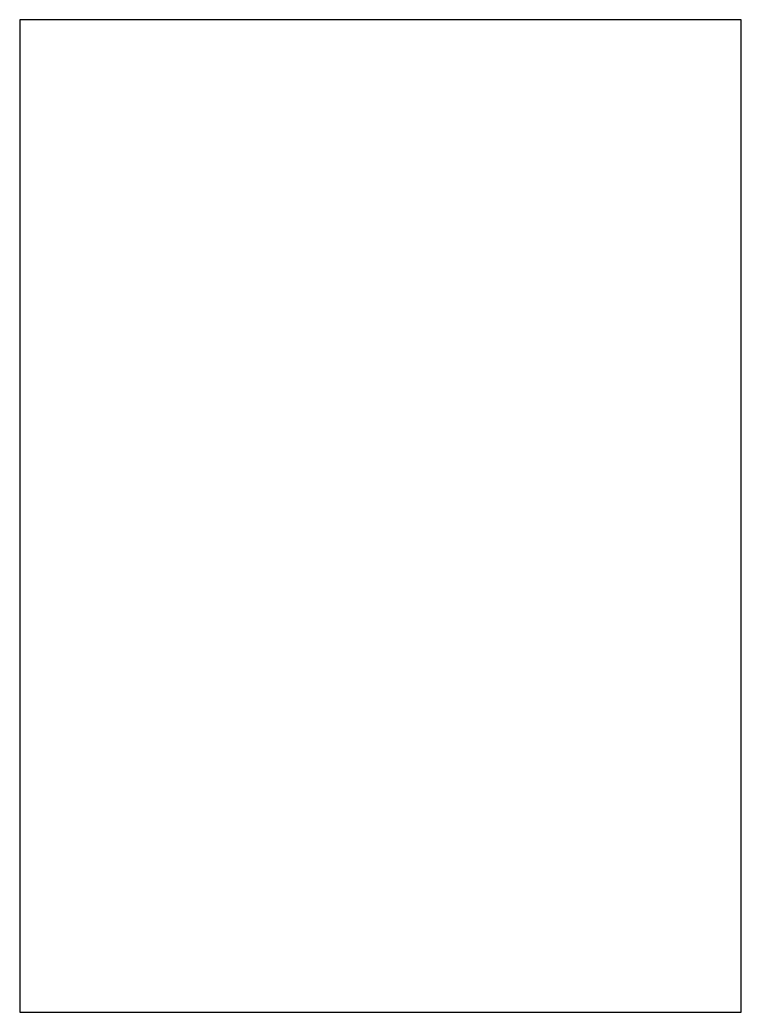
# Model space of a CAD drawing. Extents: x 0 to 2667, y 0 to 3667.
import ezdxf

# ---------------------------------------------------------------- set-up
doc = ezdxf.new("R2010")
doc.units = 0

msp = doc.modelspace()

# ---------------------------------------------------------------- linework, layer by layer
msp.add_lwpolyline([(0, 1833.5), (0, 0), (1333.5, 0), (2667, 0), (2667, 1833.5), (2667, 3667), (1333.5, 3667), (0, 3667)], close=True)

doc.saveas('drawing.dxf')
